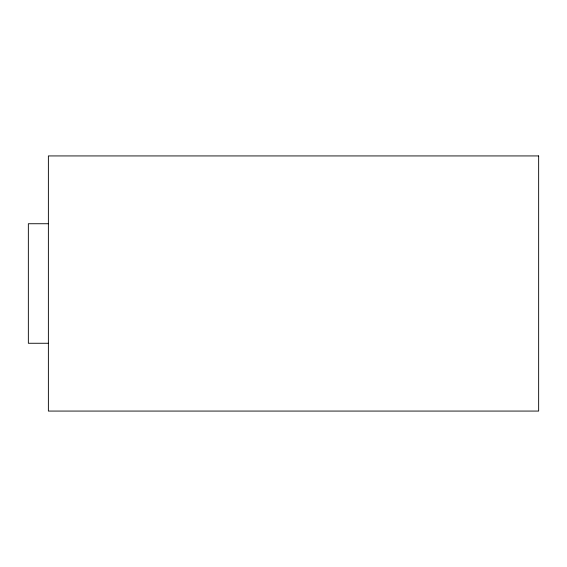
<?xml version="1.0" encoding="UTF-8"?>
<svg xmlns="http://www.w3.org/2000/svg" width="567" height="567" viewBox="0 0 567 567"><rect width="100%" height="100%" fill="white"/><g stroke="black" fill="none" stroke-linecap="round" stroke-linejoin="round"><path stroke-width="0.85" d="M48.379 223.738L28.35 223.738L28.35 343.262L48.379 343.262M538.65 155.932L48.379 155.932L48.379 411.068L538.65 411.068L538.65 155.932"/></g></svg>
